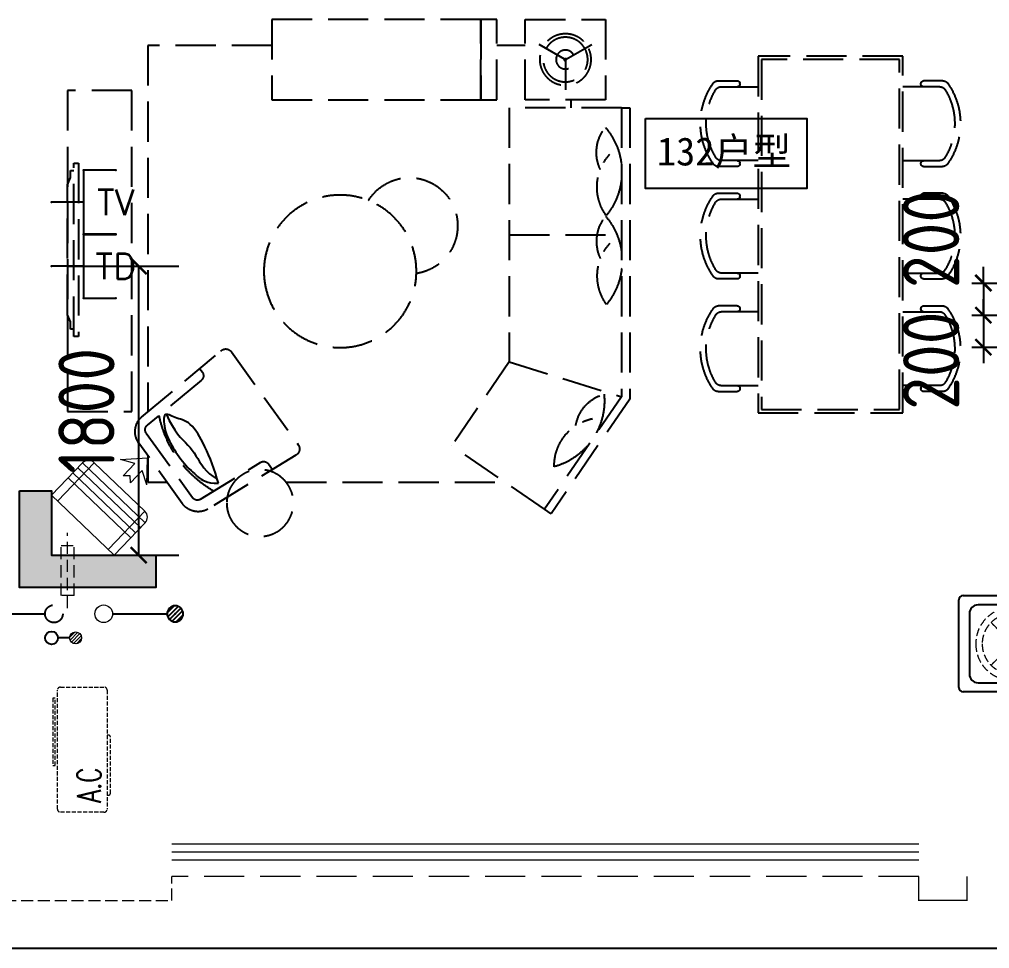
# Model space of a CAD drawing. Extents: x 3002737 to 4077523, y -995787 to -7267.
# Drawn here: x 3242987 to 3249028, y -778619 to -772832 of the extents above; entities that cross this region are included whole.
import ezdxf
from ezdxf.enums import TextEntityAlignment as Align

# ---------------------------------------------------------------- set-up
doc = ezdxf.new("R2010")
doc.units = 0
doc.header["$LTSCALE"] = 1000
doc.header["$MEASUREMENT"] = 0
for name, pattern in [('$1$DASH', [0.35, 0.25, -0.1]), ('A户型$0$DASH', [0.35, 0.25, -0.1]), ('DASH', [0.35, 0.25, -0.1]), ('HIDDEN', [0.375, 0.25, -0.125])]:
    doc.linetypes.add(name, pattern=pattern)
doc.layers.get('0').update_dxf_attribs({"linetype": 'CONTINUOUS'})
doc.layers.get('Defpoints').update_dxf_attribs({"linetype": 'CONTINUOUS'})
for name, color, linetype in [('!!电气', 1, 'CONTINUOUS'), ('5fur', 175, 'CONTINUOUS'), ('COLU', 7, 'CONTINUOUS'), ('EQUIP-通讯', 3, 'CONTINUOUS'), ('LVTRY', 252, 'CONTINUOUS'), ('S-砼墙填充', 251, 'CONTINUOUS'), ('VPIPE-凝结', 150, 'CONTINUOUS'), ('VPIPE-雨水', 4, 'DASH'), ('看线', 185, 'CONTINUOUS')]:
    doc.layers.add(name, color=color, linetype=linetype)
for name, color, linetype, lineweight in [('EQUIP_地漏', 7, 'CONTINUOUS', 18), ('VPIPE-废水', 31, 'TG_F', 18), ('WINDOW', 146, 'CONTINUOUS', 20), ('平面-栏杆', 56, 'CONTINUOUS', 15), ('平面-看线', 252, 'CONTINUOUS', 15), ('平面-空调室内机', 176, 'CONTINUOUS', 9), ('平面-空调预留孔', 252, 'CONTINUOUS', 15), ('粉刷', 251, 'CONTINUOUS', 9)]:
    doc.layers.add(name, color=color, linetype=linetype, lineweight=lineweight)
doc.styles.add('_TCH_DIM', font='SIMPLEX', dxfattribs={"bigfont": 'GBCBIG'})
doc.styles.add('_TEL_DIM', font='SIMPLEX', dxfattribs={"width": 0.8, "height": 3.5, "bigfont": 'HZTXT'})
doc.styles.get("Standard").update_dxf_attribs({"font": 'gbenor.shx', "bigfont": 'gbcbig.shx'})
doc.styles.add('TG_LINETYPE', font='SIMPLEX', dxfattribs={"width": 0.8, "height": 3, "bigfont": 'HZTXT'})
doc.styles.add('黑体', font='simhei.ttf')
doc.linetypes.add('TG_F', pattern='A,2,-0.3,["F",TG_LINETYPE,S=0.1,R=0,X=-0.23,Y=-0.15],0', length=2.3)
doc.dimstyles.get("Standard").update_dxf_attribs({"dimscale": 100, "dimtxt": 3.5, "dimasz": 1, "dimexe": 2.5, "dimexo": 3, "dimgap": 1.5, "dimtad": 1, "dimdec": 0, "dimzin": 0, "dimdsep": 46, "dimtxsty": 'Standard', "dimblk": 'ARCHTICK', "dimcen": 0.09, "dimadec": 0, "dimazin": 0, "dimtfac": 1, "dimtdec": 0, "dimtix": 1, "dimtmove": 2, "dimatfit": 3, "dimfxl": 1, "dimtolj": 1, "dimtzin": 0, "dimarcsym": 0})

# ---------------------------------------------------------------- blocks, each defined once
blk = doc.blocks.new('dfgdfgsf')
at = {"layer": '5fur', "color": 252, "linetype": 'A户型$0$DASH'}
for p, q in [((2094650.822318503, -1252230.379037612), (2094477.879718294, -1252130.530580827)), ((2094632.326403065, -1252230.379037612), (2094805.269003275, -1252130.530580827)), ((2094891.574360784, -1252137), (2095069.08334725, -1252137)), ((2096469.08334725, -1252137), (2097241.400685381, -1252137)), ((2097241.400685381, -1252137), (2097241.400685381, -1254418.310339169)), ((2094641.574360784, -1252214.361104977), (2094641.574360784, -1252414.058018547)), ((2092291.533499984, -1252357.542387553), (2092411.453266368, -1252357.542387553)), ((2092309.426789955, -1252394.852469392), (2092541.574587486, -1252394.852469392)), ((2092428.013266368, -1252378.292469392), (2092428.013266368, -1252374.612469392)), ((2093673.722385016, -1252394.852469392), (2093441.574587486, -1252394.852469392)), ((2093555.135908604, -1252378.292469392), (2093555.135908604, -1252374.612469392)), ((2093691.615674988, -1252357.542387553), (2093571.695908604, -1252357.542387553)), ((2094607, -1252525.039726734), (2094607, -1252475.039726734)), ((2094241.574360784, -1252525.039726734), (2094241.574360784, -1254340.518235486)), ((2094291.574360784, -1252525.039726734), (2094241.574360784, -1252525.039726734)), ((2094291.574360784, -1252525.039726734), (2094991.574360784, -1252525.039726734)), ((2094291.574360784, -1252525.039726734), (2094291.574360784, -1254325.039726734)), ((2094991.574360784, -1252525.039726734), (2094991.574360784, -1254108.340604206)), ((2092411.453266368, -1252891.652469392), (2092293.381530715, -1252891.652469392)), ((2092541.574587486, -1252854.852469392), (2092311.389874803, -1252854.852469392)), ((2092428.013266368, -1252875.092469392), (2092428.013266368, -1252871.412469392)), ((2093441.574587486, -1252854.852469392), (2093671.759300168, -1252854.852469392)), ((2093555.135908604, -1252875.092469392), (2093555.135908604, -1252871.412469392)), ((2093571.695908604, -1252891.652469392), (2093689.767644257, -1252891.652469392)), ((2092291.533499984, -1253057.542387553), (2092411.453266368, -1253057.542387553)), ((2092428.013266368, -1253078.292469392), (2092428.013266368, -1253074.612469392)), ((2093555.135908604, -1253078.292469392), (2093555.135908604, -1253074.612469392)), ((2093691.615674988, -1253057.542387553), (2093571.695908604, -1253057.542387553)), ((2092309.426789955, -1253094.852469392), (2092541.574587486, -1253094.852469392)), ((2093673.722385016, -1253094.852469392), (2093441.574587486, -1253094.852469392)), ((2094991.574360784, -1253316.69016547), (2094291.574360784, -1253316.69016547)), ((2092541.574587486, -1253554.852469392), (2092311.389874803, -1253554.852469392)), ((2093441.574587486, -1253554.852469392), (2093671.759300168, -1253554.852469392)), ((2092411.453266368, -1253591.652469392), (2092293.381530715, -1253591.652469392)), ((2092428.013266368, -1253575.092469392), (2092428.013266368, -1253571.412469392)), ((2093555.135908604, -1253575.092469392), (2093555.135908604, -1253571.412469392)), ((2093571.695908604, -1253591.652469392), (2093689.767644257, -1253591.652469392)), ((2092411.453266368, -1253758.993599892), (2092293.381530715, -1253758.993599892)), ((2092541.574587486, -1253795.793599892), (2092311.389874803, -1253795.793599892)), ((2092428.013266368, -1253775.553599892), (2092428.013266368, -1253779.233599892)), ((2093441.574587486, -1253795.793599892), (2093671.759300168, -1253795.793599892)), ((2093555.135908604, -1253775.553599892), (2093555.135908604, -1253779.233599892)), ((2093571.695908604, -1253758.993599892), (2093689.767644257, -1253758.993599892)), ((2094991.574360784, -1254108.340604206), (2094291.574360784, -1254325.039726734)), ((2094991.574360784, -1254108.340604206), (2095349.386070162, -1254630.873648174)), ((2096918.277270381, -1254150.722505105, 0.002232413066440839), (2096902.450986693, -1254172.77328073, 0.002232413066440839)), ((2096907.431832158, -1254221.459835119, 0.002232413066440839), (2097245.392734059, -1254502.256304488, 0.002232413066440839)), ((2092309.426789955, -1254255.793599892), (2092541.574587486, -1254255.793599892)), ((2092428.013266368, -1254272.353599892), (2092428.013266368, -1254276.033599892)), ((2093673.722385016, -1254255.793599892), (2093441.574587486, -1254255.793599892)), ((2093555.135908604, -1254272.353599892), (2093555.135908604, -1254276.033599892)), ((2092291.533499984, -1254293.10368173), (2092411.453266368, -1254293.10368173)), ((2093691.615674988, -1254293.10368173), (2093571.695908604, -1254293.10368173)), ((2094241.574360784, -1254340.518235486), (2094730.565226994, -1255054.619756192)), ((2094291.574360784, -1254325.039726734), (2094771.819949872, -1255026.370015658)), ((2097251.468199237, -1254551.911814707, 0.002232413066440839), (2096963.077048304, -1254953.727568783, 0.002232413066440839)), ((2094771.819949872, -1255026.370015658), (2095349.386070162, -1254630.873648174)), ((2097241.400685381, -1254692.586415223), (2097241.400685381, -1254858.058952631)), ((2096490.998517162, -1254743.685695929, 0.002232413066440839), (2096466.671852801, -1254777.580061539, 0.002232413066440839)), ((2096914.088431881, -1254963.862523343, 0.002232413066440839), (2096538.718588234, -1254732.823643679, 0.002232413066440839)), ((2096380.286248344, -1254858.058952631), (2095017.614287486, -1254858.058952631)), ((2097241.400685381, -1254858.058952631), (2097122.637756643, -1254858.058952631)), ((2094730.565226994, -1255054.619756192), (2094771.819949872, -1255026.370015658))]:
    blk.add_line(p, q, dxfattribs=at)
at = {"layer": '5fur', "color": 252, "linetype": 'A户型$0$DASH', "extrusion": (-0.677281067979516, 0.735724374311825, 0)}
for p, q in [((2097673.299270959, -1252870.039602342), (2097673.298882234, -1253950.039602342)), ((2097701.88147308, -1252870.039662956), (2097673.299270959, -1252870.039602342)), ((2097701.881084788, -1253950.039662742), (2097701.88147308, -1252870.039662956)), ((2097723.475173426, -1252915.288567976), (2097701.881407711, -1252915.288531041)), ((2097723.475108917, -1252960.537437186), (2097723.475173426, -1252915.288567976)), ((2097741.574591934, -1253005.786331261), (2097723.475108917, -1252960.537437186)), ((2097741.574591969, -1253814.29311868), (2097741.574591934, -1253005.786331261)), ((2097723.474915012, -1253904.790830615), (2097723.474979942, -1253859.54196205)), ((2097723.474979942, -1253859.54196205), (2097741.574591969, -1253814.29311868)), ((2097701.881149297, -1253904.790793315), (2097723.474915012, -1253904.790830615)), ((2097673.298882234, -1253950.039602342), (2097701.881084788, -1253950.039662742))]:
    blk.add_line(p, q, dxfattribs=at)
at = {"layer": '5fur', "color": 252, "linetype": 'A户型$0$DASH', "extrusion": (-2.497360287383323e-06, 1.793016044590853e-06, 0.9999999999952741)}
for p, q in [((2096720.676576636, -1254046.097183408, -9.860223393332035e-08), (2096305.496361987, -1254624.568301424, 2.548135267232965e-07)), ((2097281.30458717, -1254451.567335205, 0.002127006015053112), (2096786.691790702, -1254039.343590815, 0.0001526558718598636)), ((2097013.783541517, -1254474.936737941, 0.00150081129366253), (2097025.775903343, -1254469.880250205, 0.001521694178197031)), ((2097025.775903343, -1254469.880250205, 0.001521694178197031), (2097037.623730678, -1254465.587413588, 0.001543585346744258)), ((2097037.623730678, -1254465.587413588, 0.001543585346744258), (2097049.243953598, -1254461.750255293, 0.001565725143607644)), ((2097049.243953598, -1254461.750255293, 0.001565725143607644), (2097060.553502188, -1254458.06080253, 0.001587353913124367)), ((2097060.553502188, -1254458.06080253, 0.001587353913124367), (2097071.469306524, -1254454.211082504, 0.001607711999604078)), ((2097071.469306524, -1254454.211082504, 0.001607711999604078), (2097081.907972523, -1254450.005563644, 0.001626240546731772)), ((2097081.907972523, -1254450.005563644, 0.001626240546731772), (2097091.784809448, -1254445.698479261, 0.001643183895629896)), ((2097091.784809448, -1254445.698479261, 0.001643183895629896), (2097101.014802399, -1254441.656503894, 0.001658987186790917)), ((2097101.014802399, -1254441.656503894, 0.001658987186790917), (2097109.512936472, -1254438.246312078, 0.001674095560701083)), ((2097126.413744863, -1254434.833709033, 0.001710184116386237), (2097108.936348147, -1254472.110648812, 0.001733374911016661)), ((2097109.512936472, -1254438.246312078, 0.001674095560701083), (2097117.194196766, -1254435.834578349, 0.001688954157847533)), ((2097117.194196766, -1254435.834578349, 0.001688954157847533), (2097123.973568384, -1254434.787977244, 0.001704008118724509)), ((2097123.973568384, -1254434.787977244, 0.001704008118724509), (2097129.766036422, -1254435.473183298, 0.001719702583818261)), ((2097129.766036422, -1254435.473183298, 0.001719702583818261), (2097134.486585981, -1254438.256871047, 0.001736482693618591)), ((2097134.486585981, -1254438.256871047, 0.001736482693618591), (2097138.075760085, -1254443.390778915, 0.001754651333667923)), ((2097138.075760085, -1254443.390778915, 0.001754651333667923), (2097140.57633347, -1254450.666900875, 0.001773942369753811)), ((2097140.57633347, -1254450.666900875, 0.001773942369753811), (2097142.056638799, -1254459.762294784, 0.001793947412707553)), ((2097142.056638799, -1254459.762294784, 0.001793947412707553), (2097142.585008736, -1254470.354018507, 0.001814258073377317)), ((2097142.585008736, -1254470.354018507, 0.001814258073377317), (2097142.229775941, -1254482.119129899, 0.001834465962597953)), ((2096942.922995723, -1254536.850154261, 0.001434858729489896), (2096954.406179669, -1254521.94672153, 0.001436814283040988)), ((2096954.406179669, -1254521.94672153, 0.001436814283040988), (2096966.010774863, -1254508.895372229, 0.001442393859531599)), ((2096966.010774863, -1254508.895372229, 0.001442393859531599), (2096977.769948277, -1254497.76783579, 0.001451808900855944)), ((2096977.769948277, -1254497.76783579, 0.001451808900855944), (2096989.697494064, -1254488.572557939, 0.001465108999307851)), ((2096989.697494064, -1254488.572557939, 0.001465108999307851), (2097001.729715117, -1254481.064849586, 0.001481696348800021)), ((2097001.729715117, -1254481.064849586, 0.001481696348800021), (2097013.783541517, -1254474.936737941, 0.00150081129366253)), ((2097091.400984752, -1254504.17863186, 0.00174708119897371), (2097073.944862677, -1254531.743732482, 0.00175291164061786)), ((2097108.936348147, -1254472.110648812, 0.001733374911016661), (2097091.400984752, -1254504.17863186, 0.00174708119897371)), ((2097136.545787798, -1254521.225368718, 0.00189038910998196), (2097133.326969316, -1254534.516590455, 0.001906181934359097)), ((2097139.141832809, -1254507.877747145, 0.001872939870058765), (2097136.545787798, -1254521.225368718, 0.00189038910998196)), ((2097141.059273079, -1254494.734686826, 0.001854162691212302), (2097139.141832809, -1254507.877747145, 0.001872939870058765)), ((2097142.229775941, -1254482.119129899, 0.001834465962597953), (2097141.059273079, -1254494.734686826, 0.001854162691212302)), ((2096897.541033046, -1254613.550130859, 0.001459047906797295), (2096908.870241689, -1254591.955658721, 0.001448621787530691)), ((2096908.870241689, -1254591.955658721, 0.001448621787530691), (2096920.188193702, -1254571.926352288, 0.001440973923626743)), ((2096920.188193702, -1254571.926352288, 0.001440973923626743), (2096931.528056057, -1254553.533940991, 0.001436315756982331)), ((2096931.528056057, -1254553.533940991, 0.001436315756982331), (2096942.922995723, -1254536.850154261, 0.001434858729489896)), ((2097039.819174448, -1254576.189583663, 0.001747379626336532), (2097023.424024279, -1254594.482482828, 0.001739234491102692)), ((2097056.70518991, -1254555.512024981, 0.001752474896285605), (2097039.819174448, -1254576.189583663, 0.001747379626336532)), ((2097073.944862677, -1254531.743732482, 0.00175291164061786), (2097056.70518991, -1254555.512024981, 0.001752474896285605)), ((2097114.215460938, -1254587.47655188, 0.001953411672857897), (2097107.845146817, -1254600.910031692, 0.001961589148191223)), ((2097119.942124565, -1254574.169412018, 0.001943853299899878), (2097114.215460938, -1254587.47655188, 0.001953411672857897)), ((2097125.031813382, -1254560.939667938, 0.001932842943225488), (2097119.942124565, -1254574.169412018, 0.001943853299899878)), ((2097129.491203073, -1254547.738375472, 0.001920309516744823), (2097125.031813382, -1254560.939667938, 0.001932842943225488)), ((2097133.326969316, -1254534.516590455, 0.001906181934359097), (2097129.491203073, -1254547.738375472, 0.001920309516744823)), ((2096874.742011223, -1254661.141433074, 0.001487442503559144), (2096886.16740081, -1254636.638039271, 0.001472040839545663)), ((2096886.16740081, -1254636.638039271, 0.001472040839545663), (2096897.541033046, -1254613.550130859, 0.001459047906797295)), ((2096978.555845447, -1254642.11396628, 0.001712586497180091), (2096965.49623637, -1254657.928970429, 0.001708328504285817)), ((2096992.655151786, -1254626.738599832, 0.00172022926617732), (2096978.555845447, -1254642.11396628, 0.001712586497180091)), ((2097007.656947393, -1254611.096796784, 0.001729648150935681), (2096992.655151786, -1254626.738599832, 0.00172022926617732)), ((2097023.424024279, -1254594.482482828, 0.001739234491102692), (2097007.656947393, -1254611.096796784, 0.001729648150935681)), ((2097028.123956079, -1254989.745149375, 0.002459684217082092), (2097297.907276027, -1254613.855711687, 0.002459454573749298)), ((2097084.820926764, -1254642.43098124, 0.001978537104109002), (2097075.916928541, -1254656.670463727, 0.001981832233114211)), ((2097093.146864362, -1254628.351787833, 0.001974085750346966), (2097084.820926764, -1254642.43098124, 0.001978537104109002)), ((2097100.824506518, -1254614.518795621, 0.001968456811988872), (2097093.146864362, -1254628.351787833, 0.001974085750346966)), ((2097107.845146817, -1254600.910031692, 0.001961589148191223), (2097100.824506518, -1254614.518795621, 0.001968456811988872)), ((2096320.224456155, -1254689.272991372, 0.0001530527182511676), (2096869.057042156, -1255025.951999643, 0.002127356286666604)), ((2096852.145789687, -1254713.977108635, 0.001525746811257278), (2096863.360863406, -1254686.957475577, 0.001505308255390858)), ((2096863.360863406, -1254686.957475577, 0.001505308255390858), (2096874.742011223, -1254661.141433074, 0.001487442503559144)), ((2096930.885751867, -1254710.821297365, 0.001716730445593839), (2096919.188453677, -1254729.629801793, 0.001721242027838521)), ((2096942.143632114, -1254692.442558009, 0.001711892054099273), (2096930.885751867, -1254710.821297365, 0.001716730445593839)), ((2096953.500868816, -1254674.732232704, 0.001708500268584601), (2096942.143632114, -1254692.442558009, 0.001711892054099273)), ((2096965.49623637, -1254657.928970429, 0.001708328504285817), (2096953.500868816, -1254674.732232704, 0.001708500268584601)), ((2097046.592739305, -1254699.22181194, 0.001984894417521588), (2097036.232667761, -1254712.973617021, 0.001983678793427757)), ((2097056.717217895, -1254685.178762449, 0.00198499947522901), (2097046.592739305, -1254699.22181194, 0.001984894417521588)), ((2097066.520486612, -1254670.95735192, 0.001983982551957197), (2097056.717217895, -1254685.178762449, 0.00198499947522901)), ((2097075.916928541, -1254656.670463727, 0.001981832233114211), (2097066.520486612, -1254670.95735192, 0.001983982551957197)), ((2096820.715336475, -1254801.166969705, 0.001603586465416917), (2096830.701193889, -1254771.190913843, 0.001574777200042732)), ((2096830.701193889, -1254771.190913843, 0.001574777200042732), (2096841.218622405, -1254742.091274105, 0.001548866887400635)), ((2096841.218622405, -1254742.091274105, 0.001548866887400635), (2096852.145789687, -1254713.977108635, 0.001525746811257278)), ((2096892.320505866, -1254767.581509961, 0.001722191103636028), (2096876.07230745, -1254786.247415743, 0.001715081766723081)), ((2096906.512963143, -1254748.629422317, 0.001723653385596435), (2096892.320505866, -1254767.581509961, 0.001722191103636028)), ((2096919.188453677, -1254729.629801793, 0.001721242027838521), (2096906.512963143, -1254748.629422317, 0.001723653385596435)), ((2096994.04120419, -1254763.005898222, 0.001968020190777686), (2096983.531904398, -1254774.071765165, 0.001961615959806373)), ((2097004.581616307, -1254751.377128634, 0.001973492826960133), (2096994.04120419, -1254763.005898222, 0.001968020190777686)), ((2097015.148213483, -1254739.151960464, 0.001977961504445958), (2097004.581616307, -1254751.377128634, 0.001973492826960133)), ((2097025.722620181, -1254726.32129432, 0.001981364017535903), (2097015.148213483, -1254739.151960464, 0.001977961504445958)), ((2097036.232667761, -1254712.973617021, 0.001983678793427757), (2097025.722620181, -1254726.32129432, 0.001981364017535903)), ((2096802.825664285, -1254863.312097236, 0.001670336719290511), (2096811.382882497, -1254831.910383552, 0.001635403399760982)), ((2096835.253589595, -1254821.766085822, 0.001676828267105357), (2096809.605521358, -1254838.141552162, 0.001642137273927702)), ((2096811.382882497, -1254831.910383552, 0.001635403399760982), (2096820.715336475, -1254801.166969705, 0.001603586465416917)), ((2096857.229593494, -1254804.388490689, 0.001700551959626928), (2096835.253589595, -1254821.766085822, 0.001676828267105357)), ((2096876.07230745, -1254786.247415743, 0.001715081766723081), (2096857.229593494, -1254804.388490689, 0.001700551959626928)), ((2096921.309378522, -1254830.485392671, 0.001907374433954168), (2096910.483739913, -1254838.294086976, 0.001894340028182562)), ((2096931.62454449, -1254822.129918279, 0.001918153620153795), (2096921.309378522, -1254830.485392671, 0.001907374433954168)), ((2096941.904373722, -1254813.376125396, 0.001928130366349201), (2096931.62454449, -1254822.129918279, 0.001918153620153795)), ((2096952.239951593, -1254804.226909584, 0.001937537337325601), (2096941.904373722, -1254813.376125396, 0.001928130366349201)), ((2096962.626350837, -1254794.648774905, 0.001946302169168135), (2096952.239951593, -1254804.226909584, 0.001937537337325601)), ((2096973.058644192, -1254784.608225413, 0.001954352497964607), (2096962.626350837, -1254794.648774905, 0.001946302169168135)), ((2096983.531904398, -1254774.071765165, 0.001961615959806373), (2096973.058644192, -1254784.608225413, 0.001954352497964607)), ((2096828.708258177, -1254862.665998607, 0.001733816416205514), (2096802.825664286, -1254863.312097235, 0.001670336719292287)), ((2096850.653488163, -1254860.364001276, 0.00178449404391845), (2096828.708258177, -1254862.665998607, 0.001733816416205514)), ((2096869.232502788, -1254856.590958345, 0.001824127410708698), (2096850.653488163, -1254860.364001276, 0.00178449404391845)), ((2096885.016450589, -1254851.531722916, 0.001854474324828104), (2096869.232502788, -1254856.590958345, 0.001824127410708698)), ((2096898.576480116, -1254845.371148091, 0.001877292594559599), (2096885.016450589, -1254851.531722916, 0.001854474324828104)), ((2096910.483739913, -1254838.294086976, 0.001894340028182562), (2096898.576480116, -1254845.371148091, 0.001877292594559599))]:
    blk.add_line(p, q, dxfattribs=at)
at = {"layer": '5fur', "color": 252, "linetype": 'A户型$0$DASH'}
for points in [[(2094891.574360784, -1251975.039726734), (2094391.574360784, -1251975.039726734), (2094391.574360784, -1252475.039726734), (2094891.574360784, -1252475.039726734)], [(2095169.08334725, -1252475.039726642), (2095069.08334725, -1252475.039726642), (2095069.08334725, -1251975.039726642), (2095169.08334725, -1251975.039726642)], [(2096469.08334725, -1252475.039726642), (2095169.08334725, -1252475.039726642), (2095169.08334725, -1251975.039726642), (2096469.08334725, -1251975.039726642)], [(2092541.574587486, -1252205.039727125), (2093441.574587486, -1252205.039727125), (2093441.574587486, -1254425.039727125), (2092541.574587486, -1254425.039727125)], [(2092561.574587486, -1252225.039727125), (2093421.574587486, -1252225.039727125), (2093421.574587486, -1254405.039727125), (2092561.574587486, -1254405.039727125)], [(2097741.574591951, -1252417.812060538), (2097741.574591951, -1254417.812060538), (2097341.574591951, -1254417.812060538), (2097341.574591951, -1252417.812060538)]]:
    blk.add_lwpolyline(points, close=True, dxfattribs=at)
for points, const_width in [([(2094521.350911075, -1252155.628685681), (2094477.879718293, -1252130.530580827)], 8.888888888888888), ([(2094761.797810494, -1252155.628685681), (2094805.269003274, -1252130.530580827)], 8.88888888888889), ([(2094641.574360784, -1252363.86180884), (2094641.574360784, -1252414.058018547)], 8.88888888888889)]:
    blk.add_lwpolyline(points, dxfattribs=dict(at, const_width=const_width))
for centre, radius in [((2096044.438440045, -1253544.00010533), 475), ((2096543.141975971, -1254987.158089964), 207.8186114890214)]:
    blk.add_circle(centre, radius, dxfattribs=at)
for centre, radius, start, end in [((2092616.821769427, -1252623.295752064), 434.5839883125198, 144.8602936227334, 215.5995607798544), ((2092616.821769427, -1252623.295752064), 399.0413852635766, 148.058807733434, 212.5233636423179), ((2092291.533499984, -1252394.342387554), 36.8, 90, 144.8602936227334), ((2092309.426789955, -1252431.652469392), 36.8, 90, 148.058807733434), ((2092410.549405145, -1252374.986860969), 17.46787387877194, 1.228123127383116, 87.03395093603103), ((2092411.453266368, -1252378.292469392), 16.56, 270, 0), ((2093572.599769826, -1252374.986860969), 17.46787387877194, 92.96604906396895, 178.7718768726169), ((2093571.695908604, -1252378.292469392), 16.56, 180, 270), ((2093673.722385016, -1252431.652469392), 36.8, 31.94119226656599, 90), ((2093691.615674988, -1252394.342387554), 36.8, 35.13970637726662, 90), ((2093366.327405545, -1252623.295752064), 399.0413852635766, 327.4766363576821, 31.94119226656599), ((2093366.327405545, -1252623.295752064), 434.5839883125198, 324.4004392201456, 35.13970637726662), ((2094716.900015383, -1252925.481991468), 426.6264296363831, 139.4268288252116, 219.4425333606681), ((2094202.689006272, -1252803.708540907), 245.7754424505531, 334.4164539123369, 39.3129121215151), ((2092311.389874803, -1252818.052469392), 36.8, 212.5233636423179, 270), ((2093671.759300168, -1252818.052469392), 36.8, 270, 327.4766363576821), ((2094143.900273647, -1253019.424539241), 301.1155695800327, 323.9756232806231, 42.79881660041365), ((2092293.381530715, -1252854.852469392), 36.8, 215.5995607798544, 270), ((2092411.453266368, -1252871.412469392), 16.56, 0, 90), ((2092411.453266368, -1252875.092469392), 16.56, 270, 0), ((2093571.695908604, -1252871.412469392), 16.56, 90, 180), ((2093571.695908604, -1252875.092469392), 16.56, 180, 270), ((2093689.767644257, -1252854.852469392), 36.8, 270, 324.4004392201456), ((2095613.000119922, -1253260.747055889), 300, 31.73926190336141, 261.688380316601), ((2092616.821769427, -1253323.295752064), 434.5839883125198, 144.8602936227334, 215.5995607798544), ((2092291.533499984, -1253094.342387554), 36.8, 90, 144.8602936227334), ((2092410.549405145, -1253074.986860969), 17.46787387877194, 1.228123127383116, 87.03395093603103), ((2092411.453266368, -1253078.292469392), 16.56, 270, 0), ((2093572.599769826, -1253074.986860969), 17.46787387877194, 92.96604906396895, 178.7718768726169), ((2093571.695908604, -1253078.292469392), 16.56, 180, 270), ((2093691.615674988, -1253094.342387554), 36.8, 35.13970637726662, 90), ((2093366.327405545, -1253323.295752064), 434.5839883125198, 324.4004392201456, 35.13970637726662), ((2092616.821769427, -1253323.295752064), 399.0413852635766, 148.058807733434, 212.5233636423179), ((2092309.426789955, -1253131.652469392), 36.8, 90, 148.058807733434), ((2093673.722385016, -1253131.652469392), 36.8, 31.94119226656599, 90), ((2093366.327405545, -1253323.295752064), 399.0413852635766, 327.4766363576821, 31.94119226656599), ((2094715.23085386, -1253478.909436044), 426.6264296363831, 139.4268288252116, 219.4425333606681), ((2094201.019844748, -1253357.135985482), 245.7754424505531, 334.4164539123369, 39.3129121215151), ((2094142.231112124, -1253572.851983817), 301.1155695800327, 323.9756232806231, 42.79881660041365), ((2092311.389874803, -1253518.052469392), 36.8, 212.5233636423179, 270), ((2092411.453266368, -1253571.412469392), 16.56, 0, 90), ((2093571.695908604, -1253571.412469392), 16.56, 90, 180), ((2093671.759300168, -1253518.052469392), 36.8, 270, 327.4766363576821), ((2092293.381530715, -1253554.852469392), 36.8, 215.5995607798544, 270), ((2092411.453266368, -1253575.092469392), 16.56, 270, 0), ((2093571.695908604, -1253575.092469392), 16.56, 180, 270), ((2093689.767644257, -1253554.852469392), 36.8, 270, 324.4004392201456), ((2092616.821769427, -1254027.35031722), 434.5839883125198, 144.4004392201456, 215.1397063772666), ((2092293.381530715, -1253795.793599892), 36.8, 90, 144.4004392201456), ((2092311.389874803, -1253832.593599892), 36.8, 90, 147.4766363576821), ((2092411.453266368, -1253775.553599892), 16.56, 0, 90), ((2092411.453266368, -1253779.233599892), 16.56, 270, 0), ((2093571.695908604, -1253775.553599892), 16.56, 90, 180), ((2093571.695908604, -1253779.233599892), 16.56, 180, 270), ((2093671.759300168, -1253832.593599892), 36.8, 32.52336364231787, 90), ((2093689.767644257, -1253795.793599892), 36.8, 35.59956077985439, 90), ((2093366.327405545, -1254027.35031722), 434.5839883125198, 324.8602936227334, 35.59956077985439), ((2092616.821769427, -1254027.35031722), 399.0413852635766, 147.4766363576821, 211.941192266566), ((2093366.327405545, -1254027.35031722), 399.0413852635766, 328.058807733434, 32.52336364231787), ((2096932.44772826, -1254194.302542327, 0.002232413066440839), 36.92307692428243, 144.3322397251706, 227.3503291280219), ((2092291.533499984, -1254256.30368173), 36.8, 215.1397063772666, 270), ((2092309.426789955, -1254218.993599892), 36.8, 211.941192266566, 270), ((2092411.453266368, -1254272.353599892), 16.56, 0, 90), ((2092410.549405145, -1254275.659208315), 17.46787387877194, 272.9660490639689, 358.7718768726169), ((2093571.695908604, -1254272.353599892), 16.56, 90, 180), ((2093572.599769826, -1254275.659208315), 17.46787387877194, 181.2281231273831, 267.033950936031), ((2093673.722385016, -1254218.993599892), 36.8, 270, 328.058807733434), ((2093691.615674988, -1254256.30368173), 36.8, 270, 324.8602936227334), ((2094825.785494679, -1254350.08124214), 426.6264296363831, 174.4352511586671, 254.4509556893775), ((2094334.750811015, -1254545.341772183), 245.7754424505531, 9.424876234350627, 74.3213344510711), ((2094410.354445037, -1254755.754693706), 301.1155695800327, 358.9840456094636, 77.80723892462674), ((2097221.47145491, -1254530.382556307, 0.002232413066440839), 36.92307730261101, 324.3322462534843, 49.61895182206256), ((2096520.995258738, -1254765.214957017, 0.002232413066440839), 36.92307663428325, 61.31415097385329, 144.3322403767046), ((2096933.080304472, -1254932.198310338, 0.002232413066440839), 36.92307692675509, 239.04509905129, 324.3322457494611)]:
    blk.add_arc(centre, radius, start, end, dxfattribs=at)
at = {"layer": '5fur', "color": 252, "linetype": 'A户型$0$DASH', "extrusion": (-2.497360287383324e-06, 1.793016044590853e-06, 0.9999999999952743)}
for centre, radius, start, end in [((2096756.672659991, -1254071.932285215, -7.484791822926609), 44.30769190802064, 47.35024276160509, 144.3322404756614), ((2097197.918122744, -1254542.091506388, -7.484791822926608), 123.0769230716424, 324.3322462716632, 47.35024206220756), ((2096341.492445329, -1254650.403403935, -7.484791822926609), 44.30769230758421, 144.332239725803, 241.3141476159066), ((2096928.13480281, -1254917.98094357, -7.484791822926607), 123.0769233569632, 241.3141501232613, 324.3322460763749)]:
    blk.add_arc(centre, radius, start, end, dxfattribs=at)
at = {"layer": '5fur', "color": 252, "linetype": 'A户型$0$DASH', "extrusion": (-2.497360287383323e-06, 1.793016044590853e-06, 0.9999999999952741)}
blk.add_arc((2096474.648157021, -1254297.889755153, -7.484791822926612), 711.6016947117799, 300.0362037319193, 348.4968268405142, dxfattribs=at)
at = {"layer": '5fur', "color": 252, "linetype": 'A户型$0$DASH'}
for major_axis, ratio, start_param, end_param in [((-113.2638872716998, 113.2638872716998), 0.9999999999997511, 4.712388980384682, 10.99557428756427), ((-98.16203563551878, 98.16203563551878), 0.999999999998388, 4.712388980384681, 10.99557428756427), ((-41.53009199966709, 41.53009199966709), 0.9999999999975253, 4.71238898038469, 10.99557428756428)]:
    blk.add_ellipse((2094641.574360784, -1252225.039726734), major_axis=major_axis, ratio=ratio, start_param=start_param, end_param=end_param, dxfattribs=at)
blk = doc.blocks.new('$lvtry$00000171')
for p, q in [((-74.24621202462731, 10.60660171788186), (-10.60660171788186, 74.24621202462731)), ((-69.81875867368217, -27.39235180270043), (27.39235180242758, 69.81875867368217)), ((-53.03300858900184, -53.03300858886359), (53.03300858900184, 53.03300858886359)), ((-27.39235180242758, -69.81875867368217), (69.81875867368217, 27.39235180270043)), ((10.60660171788186, -74.24621202462731), (74.24621202462731, -10.60660171788186))]:
    blk.add_line(p, q)
blk.add_circle((0, 0), 75)
blk.add_point((0, 0))
blk = doc.blocks.new('$TwtSys$00000141')
at = {"color": 252}
for p, q in [((-47.09803151780761, 3.836055847277748), (-5.041545145413693, 45.89254221967349)), ((-47.09803151780761, 3.836055847277748), (-5.041545145413693, 45.89254221967349)), ((-43.60958444554853, -17.52724007043071), (17.52724007042889, 43.60958444554853)), ((-43.60958444554853, -17.52724007043071), (17.52724007042889, 43.60958444554853)), ((-33.23401871576607, -33.23401871577153), (33.23401871576607, 33.23401871576425)), ((-33.23401871576607, -33.23401871576971), (33.23401871576607, 33.23401871576425)), ((-16.17805684451741, -43.53063328177632), (43.79137317708955, 16.43879673983065)), ((-16.17805684451741, -43.53063328177632), (43.79137317708955, 16.43879673983247)), ((5.715553844029273, -46.12975947626182), (46.12974035062325, -5.715572969671484)), ((5.715553844029273, -46.12975947626182), (46.12974035062325, -5.715572969671484))]:
    blk.add_line(p, q, dxfattribs=at)
blk.add_circle((0, -1.818989403545856e-12), 47, dxfattribs=at)
blk.add_circle((0, -1.818989403545856e-12), 47, dxfattribs=at)
blk = doc.blocks.new('rtyryrtyeeretee')
at = {"layer": '平面-空调预留孔', "color": 252, "linetype": 'DASH', "ltscale": 0.1}
for p, q in [((669748.8674389471, 343882.007023841), (669748.8674389471, 343872.007023841)), ((669758.8674389471, 343862.007023841), (670111.7031072036, 343862.007023841)), ((670121.7031072036, 343872.007023841), (670121.7031072036, 343882.007023841))]:
    blk.add_line(p, q, dxfattribs=at)
blk.add_lwpolyline([(670352.8023801355, 344221.1163422599), (669932.984234771, 344221.1163422599), (669932.984234771, 344206.0022866031), (670352.8023801355, 344206.0022866031)], close=True, dxfattribs=at)
blk.add_lwpolyline([(670402.0143738759, 343882.0070238413), (669662.0143738759, 343882.007023841, -0.414213562373517), (669642.0143738759, 343902.007023841), (669642.0143738764, 344172.007023841, -0.414213562372746), (669662.0143738764, 344192.007023841), (670402.0143738755, 344192.007023841, -0.4142135623727947), (670422.0143738755, 344172.007023841), (670422.0143738759, 343902.0070238415, -0.4142135623733224)], format="xyb", close=True, dxfattribs=at)
for centre, start, end in [((669758.8674389471, 343872.007023841), 180, 270), ((670111.7031072036, 343872.007023841), 270, 0)]:
    blk.add_arc(centre, 10, start, end, dxfattribs=at)
at = {"layer": '平面-空调预留孔', "color": 252, "linetype": 'DASH', "ltscale": 0.1, "style": '_TCH_DIM', "width": 0.7058823529411765}
blk.add_text('A.C', height=146.88, dxfattribs=at).set_placement((669701.4101996182, 343921.6318135191))
blk = doc.blocks.new('RECTANG')
for p, q in [((1.00000000000004, 1.00000000000004), (0, 1.00000000000004)), ((0, 1.00000000000004), (0, 0)), ((1.00000000000004, 0), (1.00000000000004, 1.00000000000004)), ((0, 0), (1.00000000000004, 0))]:
    blk.add_line(p, q)
blk = doc.blocks.new('洗衣机')
at = {"layer": 'LVTRY'}
for p, q in [((3791567.361739737, 243472.1311109139), (3791020.978428917, 243472.1311109139)), ((3791116.547650196, 243472.1311109139), (3791116.547650196, 242871.5050683203)), ((3790993.746954995, 243444.5237557961), (3790993.746954995, 242899.1124234381)), ((3791198.977629842, 243412.6941587822), (3791474.884451542, 243412.6941587822)), ((3791594.59321366, 242899.1124234381), (3791594.59321366, 243444.5237557961)), ((3791145.054954439, 242982.4807401235), (3791145.054954439, 243358.0271784722)), ((3791528.807126945, 243358.0271784722), (3791528.807126945, 242982.4807401235)), ((3791474.884451542, 242927.8137598135), (3791198.977629842, 242927.8137598135)), ((3791020.978428917, 242871.5050683203), (3791567.361739737, 242871.5050683203))]:
    blk.add_line(p, q, dxfattribs=at)
at = {"layer": 'LVTRY', "extrusion": (0, 0, -1)}
for centre, major_axis, ratio, start_param, end_param in [((3791020.978428917, 243444.5237557961), (-1.908531711022078e-08, 27.60735511779785), 0.9863847444471043, -1.570796326112996, 7.008549296472211e-10), ((3791567.361739737, 243444.5237557961), (-5.264563262736361e-09, 27.60735511779785), 0.9863847444471043, 1.933262439024475e-10, 1.570796326982994), ((3791055.147302595, 243379.8474220779), (-1.532403957494624e-08, 46.92390957762836), 0.9863847444493448, 3.141592653920872, 9.424777961100459), ((3791198.977629842, 243358.0271784722), (4.764609934498854e-09, 54.66698031005217), 0.9863847444472746, 4.712388980298719, 6.283185307091227), ((3791474.884451542, 243358.0271784722), (-4.76474120185596e-09, 54.66698031005217), 0.9863847444472746, 8.836242848531128e-11, 1.57079632688087), ((3791055.147302595, 243265.6659087724), (-1.532403957494624e-08, 46.92390957762836), 0.9863847444493448, 3.141592653920872, 9.424777961100459), ((3791198.977629842, 242982.4807401235), (-6.265914279833452e-09, 54.66698031005218), 0.9863847444472746, 3.141592653705994, 4.712388980497749), ((3791474.884451542, 242982.4807401235), (6.265651745155644e-09, 54.66698031005217), 0.986384744447275, 1.570796326681842, 3.141592653473596), ((3791020.978428917, 242899.1124234381), (1.908525212675288e-08, 27.60735511779785), 0.9863847444471043, 3.14159265288894, 4.712388979702792), ((3791567.361739737, 242899.1124234381), (5.264433297526799e-09, 27.60735511779784), 0.9863847444471044, 1.570796326606803, 3.141592653396471)]:
    blk.add_ellipse(centre, major_axis=major_axis, ratio=ratio, start_param=start_param, end_param=end_param, dxfattribs=at)
at = {"layer": 'LVTRY', "xscale": 63.25620569481588, "yscale": 224.5369532744355, "zscale": 64.12934308941763, "rotation": 180}
blk.add_blockref('RECTANG', (3791085.200501846, 243162.4333077016), dxfattribs=at)
blk = doc.blocks.new('dnfhfn')
at = {"color": 252, "linetype": '$1$DASH', "ltscale": 0.2}
for p, q in [((101.8984962723892, 462.7393775836269, -2.359636360997379e-09), (121.8984962723892, 462.7393775836269, -2.359636360997379e-09)), ((101.8984962723892, 417.1853479389541, -2.359636360997379e-09), (101.8984962723892, 462.7393775836269, -2.359636360997379e-09)), ((121.8984962723892, 462.7393775836269, -2.359636360997379e-09), (121.8984962723892, 429.0058331504954, -2.359636360997379e-09)), ((353.1017998967993, 462.7393775836269, -2.359636360997379e-09), (333.1017998967993, 462.7393775836269, -2.359636360997379e-09)), ((333.1017998967993, 462.7393775836269, -2.359636360997379e-09), (333.1017998967993, 429.0058331504954, -2.359636360997379e-09)), ((353.1017998967993, 417.1853479389541, -2.359636360997379e-09), (353.1017998967993, 462.7393775836269, -2.359636360997379e-09))]:
    blk.add_line(p, q, dxfattribs=at)
at = {"color": 252, "linetype": '$1$DASH', "ltscale": 0.2, "elevation": -2.359636360997379e-09}
for points in [[(94.91774319857359, 360.0825529289432), (94.91774319857359, 360.0825529289432), (360.0827860850841, 94.91750992601737), (360.0827860850841, 94.91750992601737)], [(360.0827861726284, 360.0825529010035), (94.91774310916662, 94.91750995395705), (94.91774310916662, 94.91750995395705), (360.0827861726284, 360.0825529010035)]]:
    blk.add_lwpolyline(points, close=True, dxfattribs=at)
at = {"color": 252, "linetype": '$1$DASH', "ltscale": 0.2}
for radius in [227.5000000426377, 187.5000000426377]:
    blk.add_circle((227.5002646408975, 227.5000314274803, -2.359636360997379e-09), radius, dxfattribs=at)
blk = doc.blocks.new('dasdasf1sa2f31as32f')
at = {"color": 8}
for p, q in [((-116.0333029678441, 585.5764855154375), (43.31421442719875, 640.474787555806)), ((82.68419507401995, 476.5984332799144), (43.31421442719875, 640.474787555806)), ((-22.77745136787416, 585.5073602304651), (-116.0333029678441, 585.5764855154375)), ((-22.77745136787416, 585.5073602304651), (-73.37246493535349, 493.2492008739632)), ((32.42647185805254, 555.0730752506729), (-18.10105440387269, 462.9379765309382)), ((82.68419507401995, 476.5984332799144), (32.42647185805254, 555.0730752506729)), ((-473.4737950866693, 259.6563084750783), (-339.4594785901136, 504.0265200089943)), ((-269.8119794043596, 524.3392218776735), (-427.6640969782602, 236.5016507070477)), ((134.6253530689864, 245.484414406435), (-338.8351731522707, 505.1322360634172)), ((-269.8119794043596, 524.3392218776735), (113.7016146283713, 314.0177107195245)), ((-31.30690161697567, 504.4059078391083), (-73.37246493535349, 493.2492008739632)), ((-18.10105440387269, 462.9379765309382), (-31.30690161697567, 504.4059078391083)), ((92.58920825674431, 168.8330396253091), (-380.8957810040447, 428.4689359338913)), ((114.6759563127998, 208.4019676803059), (-359.0953820513678, 468.2211672088001)), ((72.34237424354069, 131.9136772763986), (-401.1422099253978, 391.5503122554119)), ((113.7016146283713, 314.0177107195245), (-44.1505029455293, 26.18013954889921)), ((0, 0), (-473.4737950866693, 259.6563084750783)), ((134.0143164967885, 244.3702115339634), (0, 0))]:
    blk.add_line(p, q, dxfattribs=at)
for centre, radius, start, end in [((-294.4793780628825, 479.3591213504569), 51.30000000018548, 61.25933126190097, 151.2593312616622), ((89.03421596984845, 269.0376101925353), 51.29999999996637, 331.2593312598987, 61.25933126186338)]:
    blk.add_arc(centre, radius, start, end, dxfattribs=at)
blk = doc.blocks.new('GDGDGRD')
at = {"layer": 'S-砼墙填充'}
h = blk.add_hatch(color=252, dxfattribs=at)
h.dxf.hatch_style = 1
h.paths.add_polyline_path([(442866.5580736538, 288915.3640138778), (442666.5580736538, 288915.3640138778), (442666.5580736538, 288515.3640138778), (442016.5580688668, 288515.3640028661), (442016.5580688668, 288315.3640028661), (442866.5580736538, 288315.3640138778)])
at = {"layer": 'COLU', "color": 252}
blk.add_lwpolyline([(442866.5580736538, 288915.3640138778), (442666.5580736538, 288915.3640138778), (442666.5580736538, 288515.3640138778), (442016.5580688668, 288515.3640028661), (442016.5580688668, 288315.3640028661), (442866.5580736538, 288315.3640138778)], close=True, dxfattribs=at)
blk = doc.blocks.new('dongkong')
at = {"layer": '平面-空调预留孔', "color": 8, "linetype": 'HIDDEN', "ltscale": 0.3}
for p, q in [((-603796.0415180789, 210899.900060961), (-603796.0415180789, 210431.4859232727)), ((-603836.0415180789, 210820.9630630909), (-603836.0415180789, 210510.8096162414)), ((-603836.0415180789, 210820.9630630909), (-603756.0415180789, 210820.9630630909)), ((-603756.0415180789, 210820.9630630909), (-603756.0415180789, 210510.8096162414))]:
    blk.add_line(p, q, dxfattribs=at)
blk.add_lwpolyline([(-603756.0415180789, 210510.8096162414), (-603836.0415180789, 210510.8096162414)], dxfattribs=at)
blk = doc.blocks.new('A$C100F5A36')
at = {"color": 252}
blk.add_lwpolyline([(43450.40243915329, -14262.58470323472), (44456.40243915329, -14262.58470323472), (44456.40243915329, -14698.58470323472), (43450.40243915329, -14698.58470323472)], close=True, dxfattribs=at)
at = {"color": 252, "const_width": 8}
blk.add_lwpolyline([(45152.46588527504, -18982.4004392249), (45152.46588527504, -19132.4004392249), (45452.46588527504, -19132.4004392249), (45452.46588527877, -18982.39992552157)], dxfattribs=at)
at = {"layer": 'VPIPE-凝结', "color": 252}
blk.add_line((39352.46587591479, -17347.44158144388), (39712.46349306498, -17347.4416414554), dxfattribs=at)
at = {"layer": 'VPIPE-凝结', "color": 252, "ltscale": 0.1}
blk.add_line((40132.46828077454, -17347.39991877403), (40472.46588130062, -17347.39994902932), dxfattribs=at)
blk.add_lwpolyline([(39864.86348180287, -17497.39993190137), (39792.46348180249, -17497.39993010089)], dxfattribs=at)
at = {"layer": 'VPIPE-凝结', "color": 252}
blk.add_circle((39752.46348180249, -17497.39993010089), 40, dxfattribs=at)
at = {"layer": 'VPIPE-废水', "color": 252}
blk.add_circle((40077.46828077454, -17347.39991877403), 55, dxfattribs=at)
at = {"layer": 'VPIPE-雨水', "color": 252}
blk.add_circle((39767.46348180249, -17347.39993190137), 55, dxfattribs=at)
at = {"layer": '平面-栏杆', "color": 252}
for points in [[(45152.46588072181, -18832.39992489642), (40502.46588072553, -18832.39992643753)], [(45152.46588072181, -18882.39992489549), (40502.46588072553, -18882.39992643753)]]:
    blk.add_lwpolyline(points, dxfattribs=at)
at = {"layer": '平面-看线', "color": 252}
blk.add_lwpolyline([(45152.46588072181, -18782.39992489712), (40502.46588072553, -18782.39992643776)], dxfattribs=at)
at = {"layer": '平面-看线', "color": 252, "linetype": 'DASH', "ltscale": 0.3}
blk.add_lwpolyline([(39352.46591112949, -18982.39991605002), (39352.46591112949, -19132.39991605002), (40502.46587381139, -19132.39992691018), (40502.46585531812, -18982.3990503177)], dxfattribs=at)
at = {"layer": '平面-看线', "color": 252, "linetype": 'DASH'}
blk.add_lwpolyline([(45152.46588072181, -18982.3999248941), (40502.465862507, -18982.3990503177)], dxfattribs=at)
at = {"layer": '看线', "color": 252}
blk.add_lwpolyline([(59402.46586443065, -18232.39991673001), (59402.4658604688, -19432.39991605002), (39052.4648802015, -19432.39991605002), (39052.47008036403, -17932.39991721977), (36802.46589077916, -17932.39992461284)], dxfattribs=at)
at = {"color": 252, "xscale": -1}
blk.add_blockref('GDGDGRD', (482419.0445932513, -305497.7630110036), dxfattribs=at)
at = {"color": 252, "rotation": 90.00000000000001}
blk.add_blockref('rtyryrtyeeretee', (383980.9631781937, -688225.3473775827), dxfattribs=at)
at = {"layer": 'EQUIP_地漏', "color": 252, "xscale": -0.8, "yscale": -0.8, "zscale": 0.8, "rotation": 180}
blk.add_blockref('$TwtSys$00000141', (39902.46348180249, -17497.39993190137), dxfattribs=at)
at = {"layer": 'LVTRY', "color": 252, "xscale": -0.6666666667107825, "yscale": 0.6666666667107825, "rotation": 90.00000000602213}
blk.add_blockref('$lvtry$00000171', (40522.46588130388, -17347.39994902397), dxfattribs=at)
at = {"layer": 'WINDOW', "color": 252, "xscale": -1}
blk.add_blockref('dfgdfgsf', (2137594.040481746, 1238329.789241821), dxfattribs=at)
at = {"layer": '平面-空调室内机', "color": 252, "ltscale": 0.3, "rotation": 180}
blk.add_blockref('dongkong', (-563943.5870483955, 193588.2930669917), dxfattribs=at)
at = {"layer": '平面-空调预留孔', "color": 252, "rotation": 344.9999999966897}
blk.add_blockref('dasdasf1sa2f31as32f', (40142.62308850698, -16982.3999176845), dxfattribs=at)
at = {"layer": '平面-空调预留孔', "color": 252, "xscale": -1, "rotation": 270.000000000007}
blk.add_blockref('dnfhfn', (45507.36917044735, -17762.05340882693, 2.359636360997379e-09), dxfattribs=at)
at = {"layer": '粉刷', "color": 252, "xscale": -1}
blk.add_blockref('洗衣机', (3836996.212830993, -260704.8010990142), dxfattribs=at)
at = {"color": 252, "style": '黑体'}
blk.add_text('132户型', height=175, dxfattribs=at).set_placement((43522.44871490682, -14554.77181879804))
blk = doc.blocks.new('$equip$00001802')
for p, q in [((-0.5, 0.4990009990015096), (-0.5, 0.9990009990015096)), ((0.5, 0.9990009990015096), (0.5, 0.4990009990015096)), ((0.5, 0.4990009990015096), (-0.5, 0.4990009990015096)), ((0, 0.4995004994998453), (0, 0))]:
    blk.add_line(p, q)
for p in [(-0.5, 0.9990009990015096), (0.5, 0.9990009990015096), (-0.5, 0.4990009990015096), (0.5, 0.4990009990015096), (0, 0)]:
    blk.add_point(p)
at = {"color": 7, "style": '_TEL_DIM'}
blk.add_attdef('$TEXT$', text='', height=0.4, dxfattribs=at).set_placement((0, 0.9990009990015096), align=Align.MIDDLE_CENTER)
at = {"color": 7, "style": '_TEL_DIM', "flags": 1}
blk.add_attdef('A', text='', height=2e-05, dxfattribs=at).set_placement((0, 0), align=Align.MIDDLE_CENTER)
blk = doc.blocks.new('$equip$00002670')
for p, q in [((-0.5, 0.4990009989996906), (-0.5, 0.9990009989996906)), ((0.5, 0.9990009989996906), (0.5, 0.4990009989996906)), ((0.5, 0.4990009989996906), (-0.5, 0.4990009989996906)), ((0, 0.4995004994998453), (0, 0))]:
    blk.add_line(p, q)
for p in [(-0.5, 0.9990009989996906), (0.5, 0.9990009989996906), (-0.5, 0.4990009989996906), (0.5, 0.4990009989996906), (0, 0)]:
    blk.add_point(p)
at = {"color": 7, "style": '_TEL_DIM'}
blk.add_attdef('$TEXT$', text='', height=0.4, dxfattribs=at).set_placement((0, 0.9990009989996906), align=Align.MIDDLE_CENTER)
at = {"color": 7, "style": '_TEL_DIM', "flags": 1}
blk.add_attdef('A', text='', height=2.5e-05, dxfattribs=at).set_placement((0, 0), align=Align.MIDDLE_CENTER)
blk = doc.blocks.new('_ArchTick')
at = {"color": 0, "linetype": 'ByBlock', "const_width": 0.15}
blk.add_lwpolyline([(-0.5, -0.5), (0.5, 0.5)], dxfattribs=at)
blk = doc.blocks.new('*D383')
at = {"layer": '!!电气', "color": 0, "lineweight": -2, "transparency": 16777216}
for p, q in [((3248989.656479201, -774473.569187976), (3248989.656479201, -774373.569187976)), ((3248917.844939384, -774473.569187976), (3249239.656479201, -774473.569187976)), ((3248989.656479201, -774473.569187976), (3248989.656479201, -774673.569187976)), ((3248917.844939384, -774673.569187976), (3249239.656479201, -774673.569187976)), ((3248989.656479201, -774673.569187976), (3248989.656479201, -774773.569187976))]:
    blk.add_line(p, q, dxfattribs=at)
at = {"layer": 'Defpoints', "color": 0, "transparency": 16777216}
for p in [(3248617.844939384, -774473.569187976), (3248617.844939384, -774673.569187976), (3248989.656479201, -774673.569187976)]:
    blk.add_point(p, dxfattribs=at)
at = {"layer": '!!电气', "color": 0, "lineweight": -2, "transparency": 16777216, "xscale": 100, "yscale": 100, "zscale": 100}
for p, rotation in [((3248989.656479201, -774473.569187976), 270), ((3248989.656479201, -774673.569187976), 90)]:
    blk.add_blockref('_ArchTick', p, dxfattribs=dict(at, rotation=rotation))
at = {"layer": '!!电气', "color": 0, "transparency": 16777216, "insert": (3248664.656479201, -774199.3543937039), "char_height": 350, "attachment_point": 5, "rotation": 90}
blk.add_mtext('\\A1;200', dxfattribs=at)
blk = doc.blocks.new('*D384')
at = {"layer": '!!电气', "color": 0, "lineweight": -2, "transparency": 16777216}
for p, q in [((3243287.465157836, -774368.977142083), (3243980.162979853, -774368.977142083)), ((3243730.162979853, -776168.977142083), (3243730.162979853, -774368.977142083)), ((3243287.465157836, -776168.977142083), (3243980.162979853, -776168.977142083))]:
    blk.add_line(p, q, dxfattribs=at)
at = {"layer": 'Defpoints', "color": 0, "transparency": 16777216}
for p in [(3242987.465157836, -774368.977142083), (3243730.162979853, -774368.977142083), (3242987.465157836, -776168.977142083)]:
    blk.add_point(p, dxfattribs=at)
at = {"layer": '!!电气', "color": 0, "lineweight": -2, "transparency": 16777216, "xscale": 100, "yscale": 100, "zscale": 100}
for p, rotation in [((3243730.162979853, -774368.977142083), 90), ((3243730.162979853, -776168.977142083), 270)]:
    blk.add_blockref('_ArchTick', p, dxfattribs=dict(at, rotation=rotation))
at = {"layer": '!!电气', "color": 0, "transparency": 16777216, "insert": (3243405.162979853, -775268.9771420825), "char_height": 350, "attachment_point": 5, "rotation": 90}
blk.add_mtext('\\A1;1800', dxfattribs=at)
blk = doc.blocks.new('*D258')
at = {"layer": '!!电气', "color": 0, "lineweight": -2, "transparency": 16777216}
for p, q in [((3248989.656479201, -774673.569187976), (3248989.656479201, -774573.569187976)), ((3248917.844939384, -774673.569187976), (3249239.656479201, -774673.569187976)), ((3248989.656479201, -774673.569187976), (3248989.656479201, -774873.569187976)), ((3248917.844939384, -774873.569187976), (3249239.656479201, -774873.569187976)), ((3248989.656479201, -774873.569187976), (3248989.656479201, -774973.569187976))]:
    blk.add_line(p, q, dxfattribs=at)
at = {"layer": 'Defpoints', "color": 0, "transparency": 16777216}
for p in [(3248617.844939384, -774673.569187976), (3248617.844939384, -774873.569187976), (3248989.656479201, -774873.569187976)]:
    blk.add_point(p, dxfattribs=at)
at = {"layer": '!!电气', "color": 0, "lineweight": -2, "transparency": 16777216, "xscale": 100, "yscale": 100, "zscale": 100}
for p, rotation in [((3248989.656479201, -774673.569187976), 270), ((3248989.656479201, -774873.569187976), 90)]:
    blk.add_blockref('_ArchTick', p, dxfattribs=dict(at, rotation=rotation))
at = {"layer": '!!电气', "color": 0, "transparency": 16777216, "insert": (3248664.656479201, -774957.1594493091), "char_height": 350, "attachment_point": 5, "rotation": 90}
blk.add_mtext('\\A1;200', dxfattribs=at)

msp = doc.modelspace()

# ---------------------------------------------------------------- block references
at = {"layer": '!!电气'}
msp.add_blockref('A$C100F5A36', (3203434.978639015, -759186.5741692535), dxfattribs=at)

# ---------------------------------------------------------------- next in the draw order: block references
at = {"layer": 'EQUIP-通讯', "color": 6}
ref = msp.add_blockref('$equip$00001802', (3243187.412491602, -773970.8836029461), dxfattribs=dict(at, xscale=-400, yscale=400, zscale=400, rotation=270.000000001303))
ref.add_attrib('$TEXT$', 'TV', dxfattribs={"layer": '0', "color": 7, "height": 160, "style": '_TEL_DIM'}).set_placement((3243587.012891202, -773970.8836029372), align=Align.MIDDLE_CENTER)
ref = msp.add_blockref('$equip$00002670', (3243187.412491611, -774368.9771420853), dxfattribs=dict(at, xscale=-400, yscale=400, zscale=400, rotation=270.000000001303))
ref.add_attrib('$TEXT$', 'TD', dxfattribs={"layer": '0', "color": 7, "height": 160, "style": '_TEL_DIM'}).set_placement((3243587.012891212, -774368.9771420765), align=Align.MIDDLE_CENTER)

# ---------------------------------------------------------------- next in the draw order: dimensions: what is measured, and where the dimension line sits
at = {"layer": '!!电气', "color": 1}
for base, p1, p2, picture, middle in [((3248989.656479201, -774673.569187976), (3248617.844939384, -774473.569187976), (3248617.844939384, -774673.569187976), '*D383', (3248664.656479201, -774199.3543937039)), ((3248989.656479201, -774873.569187976), (3248617.844939384, -774673.569187976), (3248617.844939384, -774873.569187976), '*D258', (3248664.656479201, -774957.1594493091))]:
    dim = msp.add_linear_dim(base=base, p1=p1, p2=p2, angle=90, dimstyle='Standard', override={"dimzin": 8}, dxfattribs=at)
    dim.commit()
    dim.dimension.update_dxf_attribs({"geometry": picture, "text_midpoint": middle, "dimtype": 128})
dim = msp.add_linear_dim(base=(3243730.162979853, -774368.977142083), p1=(3242987.465157836, -776168.977142083), p2=(3242987.465157836, -774368.977142083), angle=90, dimstyle='Standard', override={"dimzin": 8}, dxfattribs=at)
dim.commit()
dim.dimension.update_dxf_attribs({"geometry": '*D384', "text_midpoint": (3243405.162979853, -775268.9771420825)})

doc.saveas('drawing.dxf')
